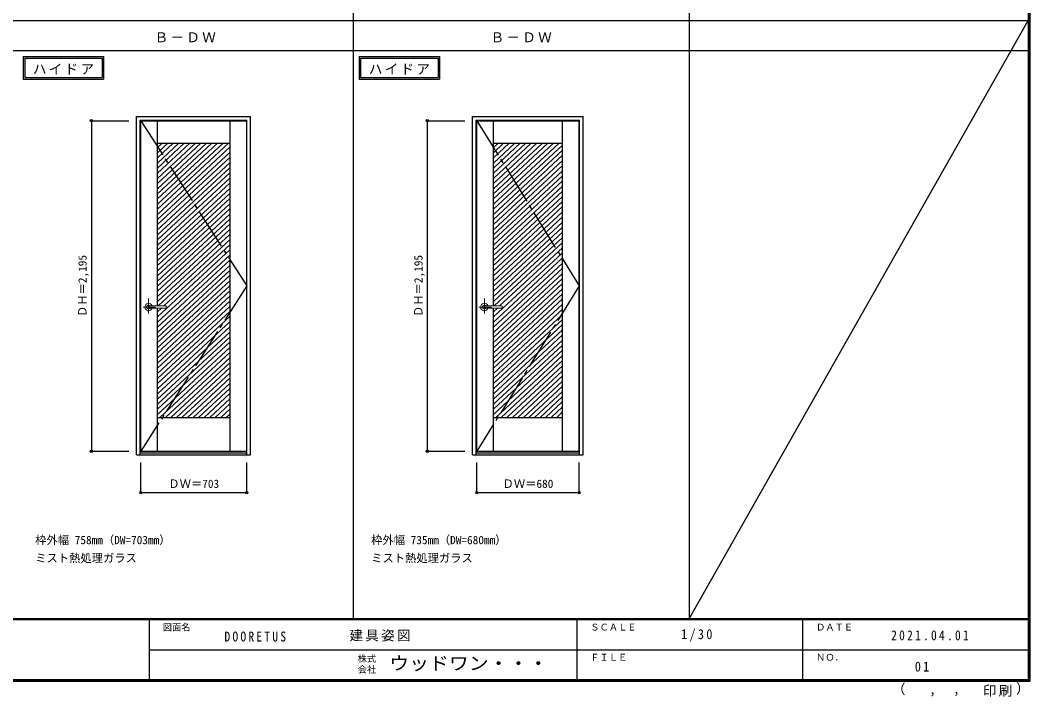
# Model space of a CAD drawing. Units: millimetres, scale not verified. Extents: x -6000 to 5700, y -4307 to 4175.
# Drawn here: x -1007 to 5700, y -4307 to 186 of the extents above; entities that cross this region are included whole.
import ezdxf
from ezdxf.enums import TextEntityAlignment as Align

# ---------------------------------------------------------------- set-up
doc = ezdxf.new("R2010")
doc.units = ezdxf.units.MM
doc.header["$LTSCALE"] = 30
doc.header["$PDMODE"] = 32
doc.header["$PDSIZE"] = 15
doc.linetypes.add('CHAIN1', pattern=[8, 5, -1, 1, -1])
doc.linetypes.add('CHAIN2', pattern=[12, 9, -1, 1, -1])
for name, color, linetype in [('0-2_扉', 7, 'Continuous'), ('0-4_枠', 3, 'Continuous'), ('0-7', 7, 'CHAIN2'), ('0-A_文字', 7, 'Continuous'), ('0-B_寸法', 7, 'Continuous'), ('0-C_ハッチ', 4, 'Continuous'), ('F-1_枠', 6, 'Continuous'), ('F-A_文字', 7, 'Continuous')]:
    doc.layers.add(name, color=color, linetype=linetype)
doc.layers.add('0-5_レバー', color=7, linetype='Continuous', lineweight=18)
doc.styles.add('ＭＳ ゴシック', font='')
doc.styles.get('ＭＳ ゴシック').set_extended_font_data('MS Gothic')

msp = doc.modelspace()

# ---------------------------------------------------------------- linework, layer by layer
at = {"layer": '0-2_扉'}
for p, q in [((-205.2, -481.25), (497.8, -481.25)), ((-205.2, -2676.25), (-205.2, -481.25)), ((-95.2, -1711.75), (-95.2, -481.25)), ((387.8, -2676.25), (387.8, -481.25)), ((497.8, -2676.25), (497.8, -481.25)), ((2026.4, -481.25), (2706.4, -481.25)), ((2026.4, -2676.25), (2026.4, -481.25)), ((2136.4, -1711.75), (2136.4, -481.25)), ((2596.4, -2676.25), (2596.4, -481.25)), ((2706.4, -2676.25), (2706.4, -481.25)), ((-95.2, -631.25), (387.8, -631.25)), ((2136.4, -631.25), (2596.4, -631.25)), ((-95.2, -2676.25), (-95.2, -1725.75)), ((2136.4, -2676.25), (2136.4, -1725.75)), ((-95.2, -2451.25), (387.8, -2451.25)), ((2136.4, -2451.25), (2596.4, -2451.25)), ((-205.2, -2676.25), (497.8, -2676.25)), ((2026.4, -2676.25), (2706.4, -2676.25))]:
    msp.add_line(p, q, dxfattribs=at)
at = {"layer": '0-4_枠'}
for p, q in [((-234.2, -454.25), (523.8, -454.25)), ((-234.2, -2701.25), (-234.2, -454.25)), ((523.8, -2701.25), (523.8, -454.25)), ((1997.4, -454.25), (2732.4, -454.25)), ((1997.4, -2701.25), (1997.4, -454.25)), ((2732.4, -2701.25), (2732.4, -454.25)), ((-210.2, -478.25), (499.8, -478.25)), ((-210.2, -2701.25), (-210.2, -478.25)), ((499.8, -2701.25), (499.8, -478.25)), ((2021.4, -478.25), (2708.4, -478.25)), ((2021.4, -2701.25), (2021.4, -478.25)), ((2708.4, -2701.25), (2708.4, -478.25)), ((-234.2, -2701.25), (523.8, -2701.25)), ((-210.2, -2686.25), (499.8, -2686.25)), ((1997.4, -2701.25), (2732.4, -2701.25)), ((2021.4, -2686.25), (2708.4, -2686.25))]:
    msp.add_line(p, q, dxfattribs=at)
at = {"layer": '0-5_レバー', "color": 4, "linetype": 'CHAIN1'}
for p, q in [((-154.7, -1662.29), (-154.7, -1762.14)), ((2076.9, -1662.29), (2076.9, -1762.14)), ((-107.9, -1718.75), (-190.92, -1718.75)), ((2123.7, -1718.75), (2040.68, -1718.75))]:
    msp.add_line(p, q, dxfattribs=at)
at = {"layer": '0-5_レバー'}
for p, q in [((-37.7, -1718.75), (-37.7, -1713.26)), ((-37.7, -1718.75), (-37.7, -1724.25)), ((2193.9, -1718.75), (2193.9, -1713.26)), ((2193.9, -1718.75), (2193.9, -1724.25))]:
    msp.add_line(p, q, dxfattribs=at)
for points in [[(-144.74, -1711.76), (-145.51, -1710.97), (-147.48, -1709.6), (-149.73, -1708.59), (-152.16, -1707.96), (-154.7, -1707.75), (-157.24, -1707.96), (-159.67, -1708.59), (-161.92, -1709.6), (-163.89, -1710.97), (-165.51, -1712.64), (-166.71, -1714.54), (-167.45, -1716.6), (-167.7, -1718.75), (-167.45, -1720.9), (-166.71, -1722.96), (-165.51, -1724.86), (-163.89, -1726.53), (-161.92, -1727.9), (-159.67, -1728.91), (-157.24, -1729.54), (-154.7, -1729.75), (-152.16, -1729.54), (-149.73, -1728.91), (-147.48, -1727.9), (-145.51, -1726.53), (-144.74, -1725.74)], [(-39.2, -1711.75), (-48.93, -1711.75), (-59.11, -1711.75), (-68.71, -1711.75), (-77.7, -1711.75), (-86.11, -1711.75), (-93.92, -1711.75), (-100.74, -1711.75), (-107.04, -1711.75), (-112.8, -1711.75), (-118.05, -1711.75), (-122.84, -1711.75), (-127.5, -1711.75), (-131.7, -1711.75), (-135.45, -1711.75), (-137.45, -1711.75), (-139.3, -1711.75), (-141.31, -1711.76), (-143.72, -1711.76), (-145.21, -1711.76), (-146.75, -1711.76), (-148.27, -1711.76), (-149.37, -1711.76), (-149.83, -1711.76), (-149.83, -1711.77)], [(-149.68, -1725.74), (-149.55, -1725.74), (-149.11, -1725.74), (-148.39, -1725.74), (-147.37, -1725.74), (-146.11, -1725.74), (-144.76, -1725.74), (-141.9, -1725.74), (-138.92, -1725.75), (-135.9, -1725.75), (-132.86, -1725.75), (-129.79, -1725.75), (-126.71, -1725.75), (-122.71, -1725.75), (-118.3, -1725.75), (-113.33, -1725.75), (-107.8, -1725.75), (-101.71, -1725.75), (-95.06, -1725.75), (-87.85, -1725.75), (-79.26, -1725.75), (-70, -1725.75), (-60.06, -1725.75), (-49.45, -1725.75), (-39.2, -1725.75)], [(-39.2, -1711.75), (-48.28, -1711.75), (-48.68, -1711.75)], [(2086.86, -1711.76), (2086.09, -1710.97), (2084.12, -1709.6), (2081.88, -1708.59), (2079.44, -1707.96), (2076.9, -1707.75), (2074.36, -1707.96), (2071.93, -1708.59), (2069.68, -1709.6), (2067.71, -1710.97), (2066.09, -1712.64), (2064.89, -1714.54), (2064.15, -1716.6), (2063.9, -1718.75), (2064.15, -1720.9), (2064.89, -1722.96), (2066.09, -1724.86), (2067.71, -1726.53), (2069.68, -1727.9), (2071.93, -1728.91), (2074.36, -1729.54), (2076.9, -1729.75), (2079.44, -1729.54), (2081.88, -1728.91), (2084.12, -1727.9), (2086.09, -1726.53), (2086.86, -1725.74)], [(2192.4, -1711.75), (2182.67, -1711.75), (2172.49, -1711.75), (2162.89, -1711.75), (2153.9, -1711.75), (2145.49, -1711.75), (2137.68, -1711.75), (2130.86, -1711.75), (2124.56, -1711.75), (2118.8, -1711.75), (2113.55, -1711.75), (2108.76, -1711.75), (2104.11, -1711.75), (2099.9, -1711.75), (2096.15, -1711.75), (2094.15, -1711.75), (2092.3, -1711.75), (2090.29, -1711.76), (2087.88, -1711.76), (2086.39, -1711.76), (2084.85, -1711.76), (2083.33, -1711.76), (2082.23, -1711.76), (2081.77, -1711.76), (2081.77, -1711.77)], [(2081.92, -1725.74), (2082.05, -1725.74), (2082.49, -1725.74), (2083.21, -1725.74), (2084.23, -1725.74), (2085.49, -1725.74), (2086.84, -1725.74), (2089.7, -1725.74), (2092.68, -1725.75), (2095.7, -1725.75), (2098.74, -1725.75), (2101.81, -1725.75), (2104.89, -1725.75), (2108.89, -1725.75), (2113.3, -1725.75), (2118.27, -1725.75), (2123.8, -1725.75), (2129.89, -1725.75), (2136.54, -1725.75), (2143.75, -1725.75), (2152.34, -1725.75), (2161.6, -1725.75), (2171.54, -1725.75), (2182.15, -1725.75), (2192.4, -1725.75)], [(2192.4, -1711.75), (2183.32, -1711.75), (2182.92, -1711.75)]]:
    msp.add_lwpolyline(points, dxfattribs=at)
for centre, radius, start, end in [((-154.7, -1718.75), 24.55, 16.59952, 343.36736), ((-39.2, -1713.25), 1.5, 0.00847, 89.9163), ((-39.2, -1713.25), 1.5, 360, 90.17419), ((-39.2, -1724.25), 1.5, 270.16419, 0), ((-39.2, -1724.25), 1.5, 269.91059, 359.99153), ((2076.9, -1718.75), 24.55, 16.59952, 343.36736), ((2192.4, -1713.25), 1.5, 0.00847, 89.9163), ((2192.4, -1713.25), 1.5, 360, 90.17419), ((2192.4, -1724.25), 1.5, 270.16419, 0), ((2192.4, -1724.25), 1.5, 269.91059, 359.99153)]:
    msp.add_arc(centre, radius, start, end, dxfattribs=at)
at = {"layer": '0-7'}
for p, q in [((-205.2, -481.25), (497.8, -1578.75)), ((2026.4, -481.25), (2706.4, -1578.75)), ((497.8, -1578.75), (-205.2, -2676.25)), ((2706.4, -1578.75), (2026.4, -2676.25))]:
    msp.add_line(p, q, dxfattribs=at)
at = {"layer": '0-A_文字'}
for p, q in [((-986.8, -55.5), (-986.8, -205.5)), ((-976.8, -65.5), (-462.47, -65.5)), ((-462.47, -65.5), (-462.47, -195.5)), ((1244.8, -55.5), (1244.8, -205.5)), ((1254.8, -65.5), (1769.13, -65.5)), ((1769.13, -65.5), (1769.13, -195.5)), ((-986.8, -205.5), (-452.47, -205.5)), ((1244.8, -205.5), (1779.13, -205.5))]:
    msp.add_line(p, q, dxfattribs=at)
for points in [[(-986.8, -55.5), (-452.47, -55.5), (-452.47, -205.5)], [(-976.8, -65.5), (-976.8, -195.5), (-462.47, -195.5)], [(1244.8, -55.5), (1779.13, -55.5), (1779.13, -205.5)], [(1254.8, -65.5), (1254.8, -195.5), (1769.13, -195.5)]]:
    msp.add_lwpolyline(points, dxfattribs=at)
at = {"layer": '0-B_寸法', "color": 4}
for p, q in [((-534.2, -481.25), (-284.2, -481.25)), ((-534.2, -481.25), (-534.2, -2676.25)), ((1697.4, -481.25), (1947.4, -481.25)), ((1697.4, -481.25), (1697.4, -2676.25)), ((-534.2, -2676.25), (-284.2, -2676.25)), ((1697.4, -2676.25), (1947.4, -2676.25)), ((-205.2, -2951.25), (-205.2, -2751.25)), ((497.8, -2951.25), (497.8, -2751.25)), ((2026.4, -2951.25), (2026.4, -2751.25)), ((2706.4, -2951.25), (2706.4, -2751.25)), ((-205.2, -2951.25), (497.8, -2951.25)), ((2026.4, -2951.25), (2706.4, -2951.25))]:
    msp.add_line(p, q, dxfattribs=at)
at = {"layer": '0-B_寸法'}
for p in [(-534.2, -481.25), (1697.4, -481.25), (-534.2, -2676.25), (1697.4, -2676.25), (-205.2, -2951.25), (497.8, -2951.25), (2026.4, -2951.25), (2706.4, -2951.25)]:
    msp.add_point(p, dxfattribs=at)
at = {"layer": '0-C_ハッチ'}
for p, q in [((-27.06, -631.25), (-95.2, -694.35)), ((9.74, -631.25), (-95.2, -728.42)), ((46.54, -631.25), (-95.2, -762.49)), ((83.33, -631.25), (-95.2, -796.56)), ((-63.85, -631.25), (-95.2, -660.28)), ((120.13, -631.25), (-95.2, -830.63)), ((156.93, -631.25), (-95.2, -864.7)), ((193.72, -631.25), (-95.2, -898.77)), ((230.52, -631.25), (-95.2, -932.84)), ((267.32, -631.25), (-95.2, -966.91)), ((304.12, -631.25), (-95.2, -1000.99)), ((340.91, -631.25), (-95.2, -1035.06)), ((377.71, -631.25), (-95.2, -1069.13)), ((387.8, -655.98), (-95.2, -1103.2)), ((2204.54, -631.25), (2136.4, -694.35)), ((2241.34, -631.25), (2136.4, -728.42)), ((2278.14, -631.25), (2136.4, -762.49)), ((2314.93, -631.25), (2136.4, -796.56)), ((2167.75, -631.25), (2136.4, -660.28)), ((2351.73, -631.25), (2136.4, -830.63)), ((2388.53, -631.25), (2136.4, -864.7)), ((2425.33, -631.25), (2136.4, -898.77)), ((2462.12, -631.25), (2136.4, -932.84)), ((2498.92, -631.25), (2136.4, -966.91)), ((2535.72, -631.25), (2136.4, -1000.99)), ((2572.51, -631.25), (2136.4, -1035.06)), ((2596.4, -643.2), (2136.4, -1069.13)), ((387.8, -690.05), (-95.2, -1137.27)), ((387.8, -724.12), (-95.2, -1171.34)), ((2596.4, -677.27), (2136.4, -1103.2)), ((2596.4, -711.34), (2136.4, -1137.27)), ((387.8, -758.19), (-95.2, -1205.41)), ((387.8, -792.26), (-95.2, -1239.48)), ((2596.4, -745.42), (2136.4, -1171.34)), ((2596.4, -779.49), (2136.4, -1205.41)), ((387.8, -826.33), (-95.2, -1273.55)), ((387.8, -860.4), (-95.2, -1307.63)), ((2596.4, -813.56), (2136.4, -1239.48)), ((2596.4, -847.63), (2136.4, -1273.55)), ((387.8, -894.47), (-95.2, -1341.7)), ((387.8, -928.55), (-95.2, -1375.77)), ((2596.4, -881.7), (2136.4, -1307.63)), ((2596.4, -915.77), (2136.4, -1341.7)), ((387.8, -962.62), (-95.2, -1409.84)), ((387.8, -996.69), (-95.2, -1443.91)), ((2596.4, -949.84), (2136.4, -1375.77)), ((2596.4, -983.91), (2136.4, -1409.84)), ((387.8, -1030.76), (-95.2, -1477.98)), ((387.8, -1064.83), (-95.2, -1512.05)), ((2596.4, -1017.98), (2136.4, -1443.91)), ((2596.4, -1052.05), (2136.4, -1477.98)), ((387.8, -1098.9), (-95.2, -1546.12)), ((387.8, -1132.97), (-95.2, -1580.19)), ((2596.4, -1086.13), (2136.4, -1512.05)), ((2596.4, -1120.2), (2136.4, -1546.12)), ((387.8, -1167.04), (-95.2, -1614.27)), ((387.8, -1201.11), (-95.2, -1648.34)), ((2596.4, -1154.27), (2136.4, -1580.19)), ((2596.4, -1188.34), (2136.4, -1614.27)), ((387.8, -1235.18), (-95.2, -1682.41)), ((387.8, -1269.26), (-90.1, -1711.75)), ((2596.4, -1222.41), (2136.4, -1648.34)), ((2596.4, -1256.48), (2136.4, -1682.41)), ((387.8, -1337.4), (-95.2, -1784.62)), ((387.8, -1303.33), (-53.3, -1711.75)), ((2596.4, -1290.55), (2141.5, -1711.75)), ((2596.4, -1324.62), (2178.3, -1711.75)), ((387.8, -1371.47), (-95.2, -1818.69)), ((387.8, -1405.54), (-95.2, -1852.76)), ((2596.4, -1358.69), (2136.4, -1784.62)), ((2596.4, -1392.77), (2136.4, -1818.69)), ((387.8, -1439.61), (-95.2, -1886.83)), ((387.8, -1473.68), (-95.2, -1920.9)), ((2596.4, -1426.84), (2136.4, -1852.76)), ((2596.4, -1460.91), (2136.4, -1886.83)), ((387.8, -1507.75), (-95.2, -1954.98)), ((387.8, -1541.82), (-95.2, -1989.05)), ((2596.4, -1494.98), (2136.4, -1920.9)), ((2596.4, -1529.05), (2136.4, -1954.98)), ((387.8, -1575.9), (-95.2, -2023.12)), ((2596.4, -1563.12), (2136.4, -1989.05)), ((2596.4, -1597.19), (2136.4, -2023.12)), ((387.8, -1609.97), (-95.2, -2057.19)), ((387.8, -1644.04), (-95.2, -2091.26)), ((2596.4, -1631.26), (2136.4, -2057.19)), ((2596.4, -1665.33), (2136.4, -2091.26)), ((387.8, -1678.11), (-95.2, -2125.33)), ((387.8, -1712.18), (-95.2, -2159.4)), ((-68.42, -1725.75), (-95.2, -1750.55)), ((2596.4, -1699.4), (2136.4, -2125.33)), ((2163.18, -1725.75), (2136.4, -1750.55)), ((2596.4, -1733.48), (2136.4, -2159.4)), ((387.8, -1746.25), (-95.2, -2193.47)), ((387.8, -1780.32), (-95.2, -2227.54)), ((2596.4, -1767.55), (2136.4, -2193.47)), ((2596.4, -1801.62), (2136.4, -2227.54)), ((387.8, -1814.39), (-95.2, -2261.62)), ((387.8, -1848.46), (-95.2, -2295.69)), ((2596.4, -1835.69), (2136.4, -2261.62)), ((2596.4, -1869.76), (2136.4, -2295.69)), ((387.8, -1882.53), (-95.2, -2329.76)), ((387.8, -1916.61), (-95.2, -2363.83)), ((2596.4, -1903.83), (2136.4, -2329.76)), ((2596.4, -1937.9), (2136.4, -2363.83)), ((387.8, -1950.68), (-95.2, -2397.9)), ((387.8, -1984.75), (-95.2, -2431.97)), ((2596.4, -1971.97), (2136.4, -2397.9)), ((2596.4, -2006.04), (2136.4, -2431.97)), ((387.8, -2018.82), (-79.23, -2451.25)), ((387.8, -2052.89), (-42.43, -2451.25)), ((2596.4, -2040.12), (2152.38, -2451.25)), ((2596.4, -2074.19), (2189.17, -2451.25)), ((387.8, -2086.96), (-5.63, -2451.25)), ((387.8, -2121.03), (31.17, -2451.25)), ((2596.4, -2108.26), (2225.97, -2451.25)), ((2596.4, -2142.33), (2262.77, -2451.25)), ((387.8, -2155.1), (67.96, -2451.25)), ((387.8, -2189.17), (104.76, -2451.25)), ((2596.4, -2176.4), (2299.56, -2451.25)), ((2596.4, -2210.47), (2336.36, -2451.25)), ((387.8, -2223.25), (141.56, -2451.25)), ((387.8, -2257.32), (178.35, -2451.25)), ((2596.4, -2244.54), (2373.16, -2451.25)), ((2596.4, -2278.61), (2409.95, -2451.25)), ((387.8, -2291.39), (215.15, -2451.25)), ((387.8, -2325.46), (251.95, -2451.25)), ((2596.4, -2312.68), (2446.75, -2451.25)), ((2596.4, -2346.75), (2483.55, -2451.25)), ((387.8, -2359.53), (288.74, -2451.25)), ((387.8, -2393.6), (325.54, -2451.25)), ((2596.4, -2380.83), (2520.34, -2451.25)), ((387.8, -2427.67), (362.34, -2451.25)), ((2596.4, -2414.9), (2557.14, -2451.25))]:
    msp.add_line(p, q, dxfattribs=at)
at = {"layer": 'F-1_枠'}
for p, q in [((1204.8, 4175), (1204.8, -3790)), ((3436.4, 4175), (3436.4, -3790)), ((5690, 4175), (5690, -4205)), ((5695, 4175), (5695, -4205)), ((5700, 4175), (5700, -4205)), ((-6000, 184.5), (5690, 184.5)), ((-6000, -15.5), (5690, -15.5)), ((5700, -3790), (-6000, -3790)), ((5700, -3795), (-6000, -3795)), ((-150, -3795), (-150, -4195)), ((2690, -3795), (2690, -4195)), ((4190, -3795), (4190, -4195)), ((-150, -3995), (5690, -3995.01)), ((5700, -4195), (-6000, -4195)), ((5700, -4200), (-6000, -4200)), ((5700, -4205), (-6000, -4205))]:
    msp.add_line(p, q, dxfattribs=at)
at = {"layer": 'F-A_文字'}
msp.add_line((3436.4, -3790), (5690, 184.5), dxfattribs=at)

# ---------------------------------------------------------------- texts
at = {"layer": '0-A_文字', "style": 'ＭＳ ゴシック'}
for s, p in [('枠外幅 758mm（DW=703mm）', (-906.8, -3310)), ('枠外幅 735mm（DW=680mm）', (1324.8, -3310)), ('ミスト熱処理ガラス', (-906.8, -3430)), ('ミスト熱処理ガラス', (1324.8, -3430))]:
    msp.add_text(s, height=54.99, dxfattribs=at).set_placement(p, align=Align.BOTTOM_LEFT)
at = {"layer": '0-A_文字', "char_height": 65.98, "attachment_point": 7, "style": 'ＭＳ ゴシック'}
for s, insert in [('\\T1.17;Ｂ－ＤＷ', (-113.5, 39.5)), ('\\T1.17;Ｂ－ＤＷ', (2118.1, 39.5)), ('\\T1.17;ハイドア', (-922.14, -175.5)), ('\\T1.17;ハイドア', (1309.46, -175.5))]:
    msp.add_mtext(s, dxfattribs=dict(at, insert=insert))
at = {"layer": '0-B_寸法', "style": 'ＭＳ ゴシック'}
for p in [(-549.2, -1785), (1682.4, -1785)]:
    msp.add_text('ＤＨ＝2,195', height=54.99, rotation=90, dxfattribs=at).set_placement(p, align=Align.BOTTOM_LEFT)
for s, p in [('ＤＷ＝703', (-22.45, -2936.25)), ('ＤＷ＝680', (2197.65, -2936.25))]:
    msp.add_text(s, height=54.99, dxfattribs=at).set_placement(p, align=Align.BOTTOM_LEFT)
at = {"layer": 'F-A_文字', "style": 'ＭＳ ゴシック'}
for s, height, p in [('図面名', 43.99, (-60, -3880)), ('ＳＣＡＬＥ', 43.99, (2780, -3880)), ('ＤＡＴＥ', 43.99, (4280, -3880)), ('ＦＩＬＥ', 43.99, (2780, -4080)), ('ＮＯ．', 43.99, (4280, -4080)), ('株式', 43.99, (1235, -4089)), ('会社', 43.99, (1235, -4161)), ('（', 65.98, (4784.03, -4308.31)), ('）', 65.98, (5608.4, -4304.13)), (',', 65.98, (5031.28, -4308.31)), (',', 65.98, (5190.2, -4305.53))]:
    msp.add_text(s, height=height, dxfattribs=at).set_placement(p, align=Align.BOTTOM_LEFT)
at = {"layer": 'F-A_文字', "style": 'ＭＳ ゴシック', "width": 1.1}
msp.add_text('ウッドワン・・・', height=87.98, dxfattribs=at).set_placement((1445, -4155), align=Align.BOTTOM_LEFT)
at = {"layer": 'F-A_文字', "char_height": 65.98, "attachment_point": 7, "style": 'ＭＳ ゴシック'}
for s, insert in [('\\T1.39;\\W0.85;DOORETUS', (350, -3940.79)), ('\\T1.17;建具姿図', (1180.42, -3940)), ('\\T1.38;\\W0.9;1/30', (3383.75, -3940)), ('\\T1.39;\\W0.85;2021.04.01', (4778.75, -3932.5)), ('\\T1.36;\\W0.9;01', (4936.25, -4140)), ('\\T1.17;印刷', (5388.15, -4306.92))]:
    msp.add_mtext(s, dxfattribs=dict(at, insert=insert))

doc.saveas('drawing.dxf')
